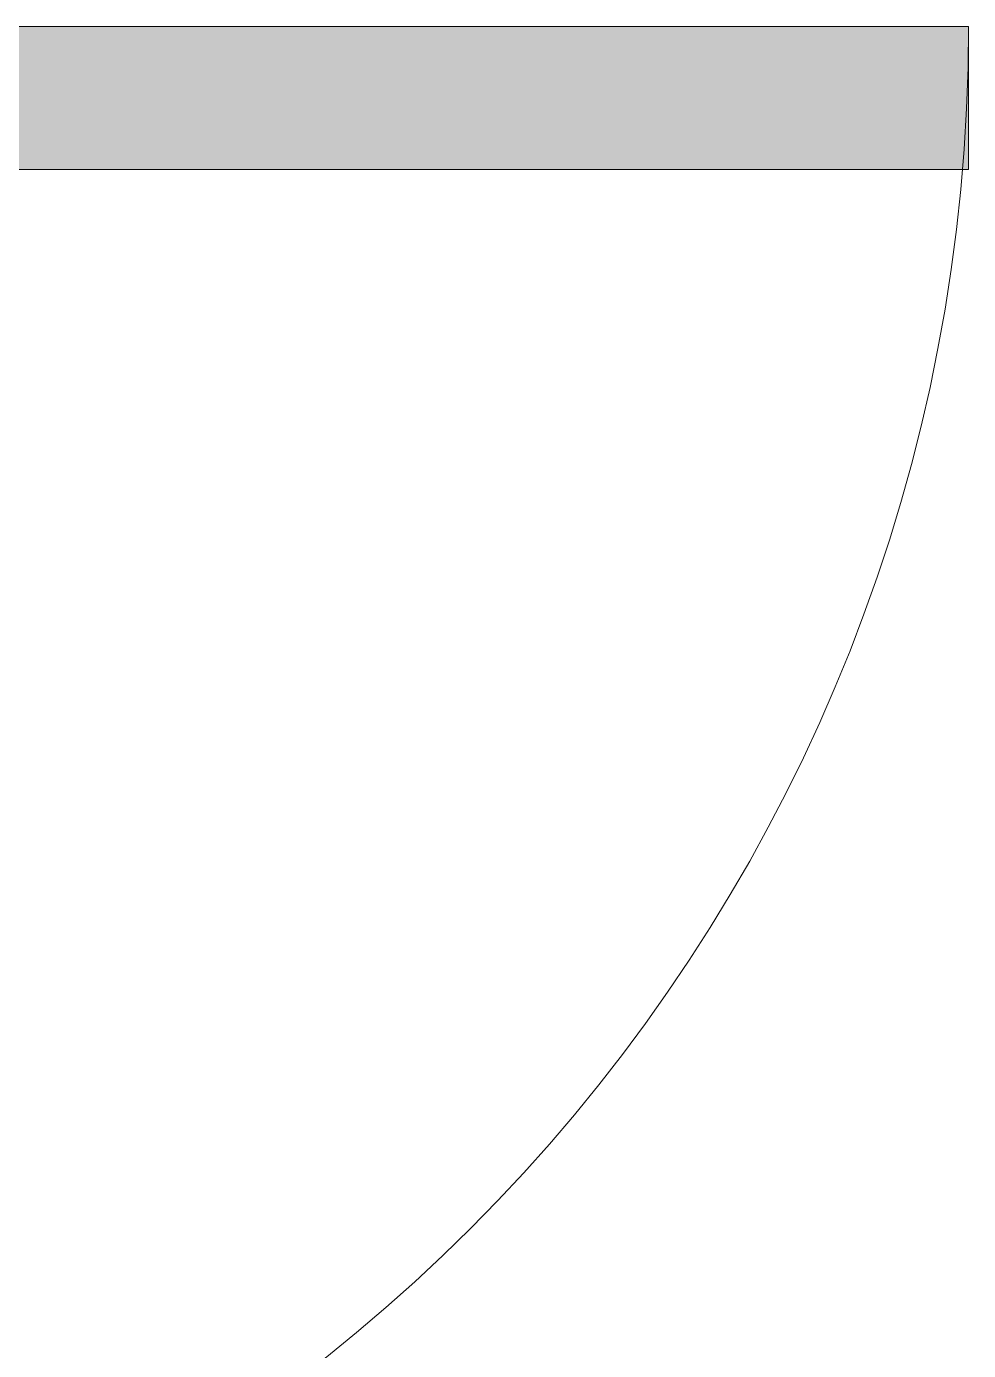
# Model space of a CAD drawing. Header units: millimetres. Extents: x -7229 to 196340, y -8553 to 29000.
# Drawn here: x 93649 to 94175, y 24215 to 24955 of the extents above; entities that cross this region are included whole.
import ezdxf

# ---------------------------------------------------------------- set-up
doc = ezdxf.new("R2010")
doc.units = ezdxf.units.MM
for name, color, linetype, lineweight, true_color in [('A-DOOR-1', 7, 'Continuous', 5, 0xb7b7b7), ('A-DOOR-3', 7, 'Continuous', 5, 0xe2e2e2), ('A-DOOR-4', 7, 'Continuous', 5, 0xaaaaaa)]:
    doc.layers.add(name, color=color, linetype=linetype, lineweight=lineweight, true_color=true_color)

# ---------------------------------------------------------------- blocks, each defined once
blk = doc.blocks.new('110_Дверь_СКБ_2Ст_Внутренняя - ДН-4д_ ДОО_Дв_1450x2100h_Лестничная клетка-23615437-1_2_3_птичка зашивка')
at = {"layer": 'A-DOOR-3'}
blk.add_hatch(color=256, dxfattribs=at).paths.add_polyline_path([(-662.5, 990), (-742.5, 990), (-742.5, 125), (-662.5, 125)])
at = {"layer": 'A-DOOR-4'}
for p, q in [((-742.5, 990), (-742.5, 125)), ((-662.5, 990), (-742.5, 990)), ((-662.5, 125), (-662.5, 990))]:
    blk.add_line(p, q, dxfattribs=at)
blk.add_arc((-742.5, 40), 950, 5.1855, 90, dxfattribs=at)

msp = doc.modelspace()

# ---------------------------------------------------------------- block references
at = {"layer": 'A-DOOR-1', "rotation": 269.9999999999998}
msp.add_blockref('110_Дверь_СКБ_2Ст_Внутренняя - ДН-4д_ ДОО_Дв_1450x2100h_Лестничная клетка-23615437-1_2_3_птичка зашивка', (93185, 24212.5), dxfattribs=at)

doc.saveas('drawing.dxf')
